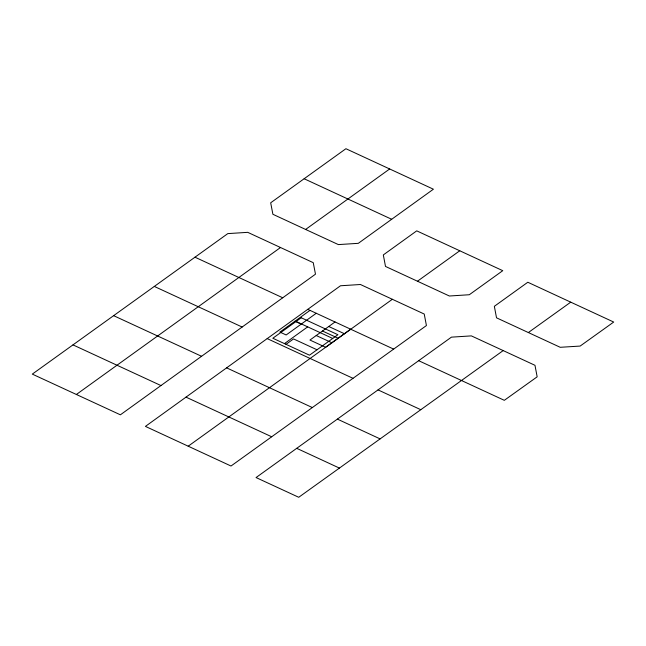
<?xml version="1.0" encoding="UTF-8"?>
<svg xmlns="http://www.w3.org/2000/svg" width="646" height="646" viewBox="0 0 646 646"><rect width="100%" height="100%" fill="white"/><g stroke="black" fill="none" stroke-linecap="round" stroke-linejoin="round"><path stroke-width="0.97" d="M282.73 297.774L120.382 414.813L32.3 374.115L227.804 233.61L247.741 232.342L313.245 262.664L315.482 274.179L282.73 297.774L194.987 257.197M307.771 309.345L145.423 426.392L231.01 466.016L426.425 325.552L424.236 314.045L360.436 284.506L340.499 285.766L307.771 309.345L393.64 349.098M309.983 310.387L279.904 332.076L286.162 334.967L316.249 313.286M284.45 343.615L307.69 326.86M286.017 344.342L293.534 338.924L317.016 349.777M335.024 321.974L309.951 340.046L325.608 347.282L350.673 329.21M76.365 394.48L280.517 247.507M389.667 168.969L305.615 229.451L272.895 214.286L270.682 202.796L345.917 148.717L433.401 189.205L358.304 243.332L338.367 244.592L305.615 229.451M392.364 299.276L188.188 446.2M417.461 281.22L449.366 296.005L469.303 294.738L502.766 270.674L416.727 230.856L383.32 254.92L385.5 266.435L417.461 281.22L459.774 250.761M503.186 350.584L298.727 497.283L256.05 477.555L451.433 337.147L471.37 335.888L503.186 350.584L534.977 365.305L537.165 376.82L504.324 400.326L418.648 360.686M528.339 332.561L570.741 302.158L613.7 322.047L580.148 346.07L560.219 347.298L496.524 317.824L494.343 306.317L527.806 282.245L570.741 302.158M304.145 178.756L391.686 219.277M328.757 326.488L344.407 333.724M322.491 331.01L338.141 338.246M296.078 321.482L332.722 338.456M294.947 321.232L301.206 324.122M316.225 335.524L331.874 342.76M154.297 286.42L242.153 327.029M378.047 389.901L420.78 409.693M267.194 338.601L353.007 378.322M113.631 315.668L201.568 356.285M226.609 367.857L312.309 407.545M337.382 419.109L380.082 438.884M72.998 344.891L160.959 385.557M296.74 448.332L339.392 468.075M186 397.137L271.675 436.769M301.238 317.759L272.83 338.246L309.499 355.195L337.906 334.717L301.238 317.759"/></g></svg>
